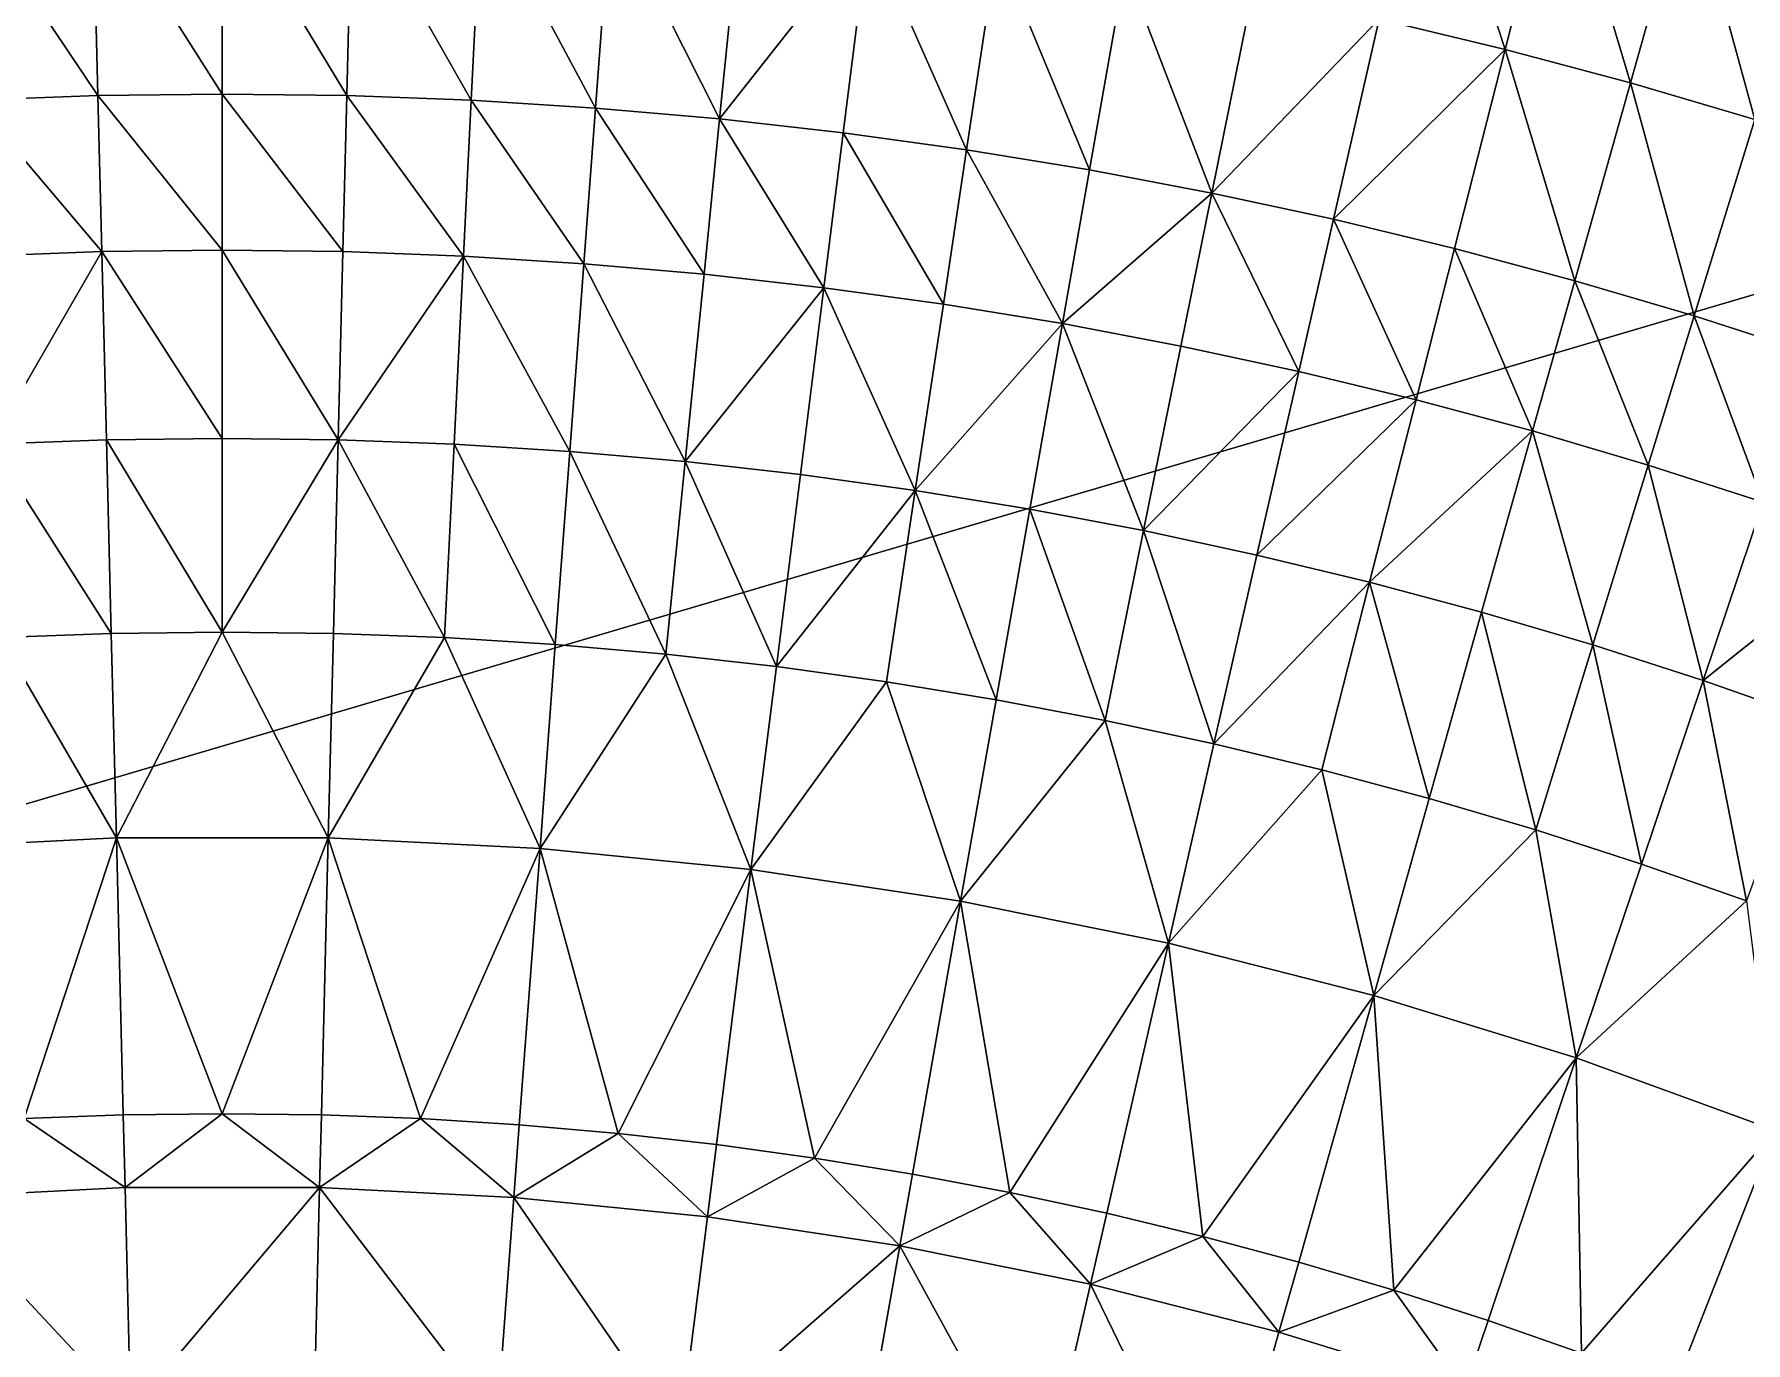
# Model space of a CAD drawing. Header units: millimetres. Extents: x -3250 to 8000, y -3250 to 3250.
# Drawn here: x -78 to 632, y 1555 to 2098 of the extents above; entities that cross this region are included whole.
import ezdxf

# ---------------------------------------------------------------- set-up
doc = ezdxf.new("R2010")
doc.units = ezdxf.units.MM
doc.header["$MEASUREMENT"] = 0
doc.layers.add('MESH_3D', color=2, linetype='CONTINUOUS')

msp = doc.modelspace()

# ---------------------------------------------------------------- linework, layer by layer
at = {"layer": 'MESH_3D'}
for points in [[(2150.48, 2436.79, 32500), (-3128.53, 880.23, 32500), (-2326.57, -2269.27, 32500)], [(2150.48, 2436.79, 32500), (-2269.27, 2326.57, 32500), (-3128.53, 880.23, 32500)], [(2150.48, 2436.79, 32500), (-2326.57, -2269.27, 32500), (3105.61, 957.95, 32500)], [(500.14, 2191.27, -547.31), (532.67, 2091.92, -630.5), (480.35, 2104.55, -630.5)], [(500.14, 2191.27, -547.31), (554.62, 2178.12, -547.31), (532.67, 2091.92, -630.5)], [(554.62, 2178.12, -547.31), (584.66, 2077.99, -630.5), (532.67, 2091.92, -630.5)], [(554.62, 2178.12, -547.31), (608.75, 2163.62, -547.31), (584.66, 2077.99, -630.5)], [(608.75, 2163.62, -547.31), (636.28, 2062.77, -630.5), (584.66, 2077.99, -630.5)], [(608.75, 2163.62, -547.31), (662.5, 2147.77, -547.31), (636.28, 2062.77, -630.5)], [(-107.6, 2155.99, -630.5), (-53.82, 2158, -630.5), (-51.69, 2072.73, -698.41)], [(-107.6, 2155.99, -630.5), (-51.69, 2072.73, -698.41), (-103.35, 2070.8, -698.41)], [(-53.82, 2158, -630.5), (0, 2158.67, -630.5), (0, 2073.37, -698.41)], [(-53.82, 2158, -630.5), (0, 2073.37, -698.41), (-51.69, 2072.73, -698.41)], [(0, 2158.67, -630.5), (51.69, 2072.73, -698.41), (0, 2073.37, -698.41)], [(0, 2158.67, -630.5), (53.82, 2158, -630.5), (51.69, 2072.73, -698.41)], [(53.82, 2158, -630.5), (103.35, 2070.8, -698.41), (51.69, 2072.73, -698.41)], [(53.82, 2158, -630.5), (107.6, 2155.99, -630.5), (103.35, 2070.8, -698.41)], [(107.6, 2155.99, -630.5), (154.94, 2067.58, -698.41), (103.35, 2070.8, -698.41)], [(107.6, 2155.99, -630.5), (161.32, 2152.64, -630.5), (154.94, 2067.58, -698.41)], [(161.32, 2152.64, -630.5), (206.44, 2063.07, -698.41), (154.94, 2067.58, -698.41)], [(161.32, 2152.64, -630.5), (214.93, 2147.94, -630.5), (206.44, 2063.07, -698.41)], [(214.93, 2147.94, -630.5), (268.42, 2141.92, -630.5), (206.44, 2063.07, -698.41)], [(268.42, 2141.92, -630.5), (257.81, 2057.28, -698.41), (206.44, 2063.07, -698.41)], [(268.42, 2141.92, -630.5), (309.02, 2050.22, -698.41), (257.81, 2057.28, -698.41)], [(268.42, 2141.92, -630.5), (321.73, 2134.56, -630.5), (309.02, 2050.22, -698.41)], [(321.73, 2134.56, -630.5), (360.04, 2041.88, -698.41), (309.02, 2050.22, -698.41)], [(321.73, 2134.56, -630.5), (374.85, 2125.88, -630.5), (360.04, 2041.88, -698.41)], [(374.85, 2125.88, -630.5), (410.83, 2032.27, -698.41), (360.04, 2041.88, -698.41)], [(374.85, 2125.88, -630.5), (427.73, 2115.87, -630.5), (410.83, 2032.27, -698.41)], [(427.73, 2115.87, -630.5), (480.35, 2104.55, -630.5), (410.83, 2032.27, -698.41)], [(480.35, 2104.55, -630.5), (461.37, 2021.39, -698.41), (410.83, 2032.27, -698.41)], [(480.35, 2104.55, -630.5), (532.67, 2091.92, -630.5), (461.37, 2021.39, -698.41)], [(532.67, 2091.92, -630.5), (511.62, 2009.26, -698.41), (461.37, 2021.39, -698.41)], [(532.67, 2091.92, -630.5), (561.55, 1995.88, -698.41), (511.62, 2009.26, -698.41)], [(532.67, 2091.92, -630.5), (584.66, 2077.99, -630.5), (561.55, 1995.88, -698.41)], [(584.66, 2077.99, -630.5), (611.14, 1981.26, -698.41), (561.55, 1995.88, -698.41)], [(584.66, 2077.99, -630.5), (636.28, 2062.77, -630.5), (611.14, 1981.26, -698.41)], [(-103.35, 2070.8, -698.41), (-51.69, 2072.73, -698.41), (-50.08, 2007.95, -744.25)], [(-103.35, 2070.8, -698.41), (-50.08, 2007.95, -744.25), (-100.12, 2006.07, -744.25)], [(-51.69, 2072.73, -698.41), (0, 2073.37, -698.41), (0, 2008.57, -744.25)], [(-51.69, 2072.73, -698.41), (0, 2008.57, -744.25), (-50.08, 2007.95, -744.25)], [(0, 2073.37, -698.41), (51.69, 2072.73, -698.41), (50.08, 2007.95, -744.25)], [(0, 2073.37, -698.41), (50.08, 2007.95, -744.25), (0, 2008.57, -744.25)], [(51.69, 2072.73, -698.41), (100.12, 2006.07, -744.25), (50.08, 2007.95, -744.25)], [(51.69, 2072.73, -698.41), (103.35, 2070.8, -698.41), (100.12, 2006.07, -744.25)], [(103.35, 2070.8, -698.41), (150.1, 2002.95, -744.25), (100.12, 2006.07, -744.25)], [(103.35, 2070.8, -698.41), (154.94, 2067.58, -698.41), (150.1, 2002.95, -744.25)], [(154.94, 2067.58, -698.41), (199.99, 1998.59, -744.25), (150.1, 2002.95, -744.25)], [(154.94, 2067.58, -698.41), (206.44, 2063.07, -698.41), (199.99, 1998.59, -744.25)], [(206.44, 2063.07, -698.41), (249.75, 1992.98, -744.25), (199.99, 1998.59, -744.25)], [(206.44, 2063.07, -698.41), (257.81, 2057.28, -698.41), (249.75, 1992.98, -744.25)], [(636.28, 2062.77, -630.5), (660.34, 1965.41, -698.41), (611.14, 1981.26, -698.41)], [(257.81, 2057.28, -698.41), (299.36, 1986.14, -744.25), (249.75, 1992.98, -744.25)], [(257.81, 2057.28, -698.41), (309.02, 2050.22, -698.41), (299.36, 1986.14, -744.25)], [(309.02, 2050.22, -698.41), (348.78, 1978.06, -744.25), (299.36, 1986.14, -744.25)], [(309.02, 2050.22, -698.41), (360.04, 2041.88, -698.41), (348.78, 1978.06, -744.25)], [(360.04, 2041.88, -698.41), (410.83, 2032.27, -698.41), (348.78, 1978.06, -744.25)], [(410.83, 2032.27, -698.41), (397.99, 1968.75, -744.25), (348.78, 1978.06, -744.25)], [(410.83, 2032.27, -698.41), (446.95, 1958.21, -744.25), (397.99, 1968.75, -744.25)], [(410.83, 2032.27, -698.41), (461.37, 2021.39, -698.41), (446.95, 1958.21, -744.25)], [(461.37, 2021.39, -698.41), (495.63, 1946.46, -744.25), (446.95, 1958.21, -744.25)], [(461.37, 2021.39, -698.41), (511.62, 2009.26, -698.41), (495.63, 1946.46, -744.25)], [(-100.12, 2006.07, -744.25), (-50.08, 2007.95, -744.25), (-96.22, 1927.98, -794.3)], [(-50.08, 2007.95, -744.25), (-48.13, 1929.78, -794.3), (-96.22, 1927.98, -794.3)], [(-50.08, 2007.95, -744.25), (0, 2008.57, -744.25), (0, 1930.38, -794.3)], [(-50.08, 2007.95, -744.25), (0, 1930.38, -794.3), (-48.13, 1929.78, -794.3)], [(0, 2008.57, -744.25), (48.13, 1929.78, -794.3), (0, 1930.38, -794.3)], [(0, 2008.57, -744.25), (50.08, 2007.95, -744.25), (48.13, 1929.78, -794.3)], [(50.08, 2007.95, -744.25), (100.12, 2006.07, -744.25), (48.13, 1929.78, -794.3)], [(100.12, 2006.07, -744.25), (96.22, 1927.98, -794.3), (48.13, 1929.78, -794.3)], [(100.12, 2006.07, -744.25), (144.26, 1924.98, -794.3), (96.22, 1927.98, -794.3)], [(100.12, 2006.07, -744.25), (150.1, 2002.95, -744.25), (144.26, 1924.98, -794.3)], [(511.62, 2009.26, -698.41), (544, 1933.5, -744.25), (495.63, 1946.46, -744.25)], [(511.62, 2009.26, -698.41), (561.55, 1995.88, -698.41), (544, 1933.5, -744.25)], [(150.1, 2002.95, -744.25), (192.2, 1920.79, -794.3), (144.26, 1924.98, -794.3)], [(150.1, 2002.95, -744.25), (199.99, 1998.59, -744.25), (192.2, 1920.79, -794.3)], [(199.99, 1998.59, -744.25), (249.75, 1992.98, -744.25), (192.2, 1920.79, -794.3)], [(249.75, 1992.98, -744.25), (240.03, 1915.4, -794.3), (192.2, 1920.79, -794.3)], [(249.75, 1992.98, -744.25), (287.71, 1908.82, -794.3), (240.03, 1915.4, -794.3)], [(249.75, 1992.98, -744.25), (299.36, 1986.14, -744.25), (287.71, 1908.82, -794.3)], [(561.55, 1995.88, -698.41), (592.04, 1919.34, -744.25), (544, 1933.5, -744.25)], [(561.55, 1995.88, -698.41), (611.14, 1981.26, -698.41), (592.04, 1919.34, -744.25)], [(299.36, 1986.14, -744.25), (348.78, 1978.06, -744.25), (287.71, 1908.82, -794.3)], [(348.78, 1978.06, -744.25), (335.21, 1901.05, -794.3), (287.71, 1908.82, -794.3)], [(348.78, 1978.06, -744.25), (382.5, 1892.1, -794.3), (335.21, 1901.05, -794.3)], [(348.78, 1978.06, -744.25), (397.99, 1968.75, -744.25), (382.5, 1892.1, -794.3)], [(611.14, 1981.26, -698.41), (639.7, 1903.98, -744.25), (592.04, 1919.34, -744.25)], [(611.14, 1981.26, -698.41), (660.34, 1965.41, -698.41), (639.7, 1903.98, -744.25)], [(397.99, 1968.75, -744.25), (446.95, 1958.21, -744.25), (382.5, 1892.1, -794.3)], [(446.95, 1958.21, -744.25), (429.55, 1881.98, -794.3), (382.5, 1892.1, -794.3)], [(446.95, 1958.21, -744.25), (495.63, 1946.46, -744.25), (429.55, 1881.98, -794.3)], [(495.63, 1946.46, -744.25), (476.34, 1870.69, -794.3), (429.55, 1881.98, -794.3)], [(495.63, 1946.46, -744.25), (544, 1933.5, -744.25), (476.34, 1870.69, -794.3)], [(544, 1933.5, -744.25), (522.82, 1858.23, -794.3), (476.34, 1870.69, -794.3)], [(544, 1933.5, -744.25), (568.99, 1844.62, -794.3), (522.82, 1858.23, -794.3)], [(544, 1933.5, -744.25), (592.04, 1919.34, -744.25), (568.99, 1844.62, -794.3)], [(-96.22, 1927.98, -794.3), (-48.13, 1929.78, -794.3), (-46.12, 1849.42, -840.76)], [(-96.22, 1927.98, -794.3), (-46.12, 1849.42, -840.76), (-92.21, 1847.7, -840.76)], [(-48.13, 1929.78, -794.3), (0, 1930.38, -794.3), (0, 1850, -840.76)], [(-48.13, 1929.78, -794.3), (0, 1850, -840.76), (-46.12, 1849.42, -840.76)], [(0, 1930.38, -794.3), (48.13, 1929.78, -794.3), (0, 1850, -840.76)], [(48.13, 1929.78, -794.3), (46.12, 1849.42, -840.76), (0, 1850, -840.76)], [(48.13, 1929.78, -794.3), (92.21, 1847.7, -840.76), (46.12, 1849.42, -840.76)], [(48.13, 1929.78, -794.3), (96.22, 1927.98, -794.3), (92.21, 1847.7, -840.76)], [(96.22, 1927.98, -794.3), (138.25, 1844.83, -840.76), (92.21, 1847.7, -840.76)], [(96.22, 1927.98, -794.3), (144.26, 1924.98, -794.3), (138.25, 1844.83, -840.76)], [(144.26, 1924.98, -794.3), (184.2, 1840.81, -840.76), (138.25, 1844.83, -840.76)], [(144.26, 1924.98, -794.3), (192.2, 1920.79, -794.3), (184.2, 1840.81, -840.76)], [(192.2, 1920.79, -794.3), (230.04, 1835.64, -840.76), (184.2, 1840.81, -840.76)], [(192.2, 1920.79, -794.3), (240.03, 1915.4, -794.3), (230.04, 1835.64, -840.76)], [(592.04, 1919.34, -744.25), (614.8, 1829.86, -794.3), (568.99, 1844.62, -794.3)], [(592.04, 1919.34, -744.25), (639.7, 1903.98, -744.25), (614.8, 1829.86, -794.3)], [(240.03, 1915.4, -794.3), (287.71, 1908.82, -794.3), (230.04, 1835.64, -840.76)], [(287.71, 1908.82, -794.3), (275.73, 1829.34, -840.76), (230.04, 1835.64, -840.76)], [(287.71, 1908.82, -794.3), (321.25, 1821.89, -840.76), (275.73, 1829.34, -840.76)], [(287.71, 1908.82, -794.3), (335.21, 1901.05, -794.3), (321.25, 1821.89, -840.76)], [(335.21, 1901.05, -794.3), (366.57, 1813.32, -840.76), (321.25, 1821.89, -840.76)], [(335.21, 1901.05, -794.3), (382.5, 1892.1, -794.3), (366.57, 1813.32, -840.76)], [(639.7, 1903.98, -744.25), (686.97, 1887.44, -744.25), (614.8, 1829.86, -794.3)], [(382.5, 1892.1, -794.3), (411.66, 1803.62, -840.76), (366.57, 1813.32, -840.76)], [(382.5, 1892.1, -794.3), (429.55, 1881.98, -794.3), (411.66, 1803.62, -840.76)], [(686.97, 1887.44, -744.25), (660.23, 1813.96, -794.3), (614.8, 1829.86, -794.3)], [(429.55, 1881.98, -794.3), (476.34, 1870.69, -794.3), (411.66, 1803.62, -840.76)], [(476.34, 1870.69, -794.3), (456.5, 1792.79, -840.76), (411.66, 1803.62, -840.76)], [(476.34, 1870.69, -794.3), (501.05, 1780.85, -840.76), (456.5, 1792.79, -840.76)], [(476.34, 1870.69, -794.3), (522.82, 1858.23, -794.3), (501.05, 1780.85, -840.76)], [(522.82, 1858.23, -794.3), (545.3, 1767.81, -840.76), (501.05, 1780.85, -840.76)], [(522.82, 1858.23, -794.3), (568.99, 1844.62, -794.3), (545.3, 1767.81, -840.76)], [(-131.9, 1760.15, -885.22), (-92.21, 1847.7, -840.76), (-44, 1764.53, -885.22)], [(-44, 1764.53, -885.22), (-92.21, 1847.7, -840.76), (-46.12, 1849.42, -840.76)], [(-44, 1764.53, -885.22), (-46.12, 1849.42, -840.76), (0, 1850, -840.76)], [(-44, 1764.53, -885.22), (0, 1850, -840.76), (44, 1764.53, -885.22)], [(44, 1764.53, -885.22), (0, 1850, -840.76), (46.12, 1849.42, -840.76)], [(44, 1764.53, -885.22), (46.12, 1849.42, -840.76), (92.21, 1847.7, -840.76)], [(44, 1764.53, -885.22), (92.21, 1847.7, -840.76), (131.9, 1760.15, -885.22)], [(131.9, 1760.15, -885.22), (92.21, 1847.7, -840.76), (138.25, 1844.83, -840.76)], [(131.9, 1760.15, -885.22), (138.25, 1844.83, -840.76), (184.2, 1840.81, -840.76)], [(131.9, 1760.15, -885.22), (184.2, 1840.81, -840.76), (219.48, 1751.38, -885.22)], [(219.48, 1751.38, -885.22), (184.2, 1840.81, -840.76), (230.04, 1835.64, -840.76)], [(568.99, 1844.62, -794.3), (589.2, 1753.67, -840.76), (545.3, 1767.81, -840.76)], [(568.99, 1844.62, -794.3), (614.8, 1829.86, -794.3), (589.2, 1753.67, -840.76)], [(219.48, 1751.38, -885.22), (230.04, 1835.64, -840.76), (275.73, 1829.34, -840.76)], [(219.48, 1751.38, -885.22), (275.73, 1829.34, -840.76), (306.5, 1738.27, -885.22)], [(306.5, 1738.27, -885.22), (275.73, 1829.34, -840.76), (321.25, 1821.89, -840.76)], [(614.8, 1829.86, -794.3), (632.74, 1738.43, -840.76), (589.2, 1753.67, -840.76)], [(614.8, 1829.86, -794.3), (660.23, 1813.96, -794.3), (632.74, 1738.43, -840.76)], [(306.5, 1738.27, -885.22), (321.25, 1821.89, -840.76), (366.57, 1813.32, -840.76)], [(306.5, 1738.27, -885.22), (366.57, 1813.32, -840.76), (392.77, 1720.83, -885.22)], [(392.77, 1720.83, -885.22), (366.57, 1813.32, -840.76), (411.66, 1803.62, -840.76)], [(392.77, 1720.83, -885.22), (411.66, 1803.62, -840.76), (456.5, 1792.79, -840.76)], [(392.77, 1720.83, -885.22), (456.5, 1792.79, -840.76), (478.06, 1699.11, -885.22)], [(478.06, 1699.11, -885.22), (456.5, 1792.79, -840.76), (501.05, 1780.85, -840.76)], [(478.06, 1699.11, -885.22), (501.05, 1780.85, -840.76), (545.3, 1767.81, -840.76)], [(-131.9, 1760.15, -885.22), (-44, 1764.53, -885.22), (-82.25, 1647.95, -939.08)], [(-44, 1764.53, -885.22), (-41.14, 1649.49, -939.08), (-82.25, 1647.95, -939.08)], [(-44, 1764.53, -885.22), (0, 1650, -939.08), (-41.14, 1649.49, -939.08)], [(-44, 1764.53, -885.22), (44, 1764.53, -885.22), (0, 1650, -939.08)], [(44, 1764.53, -885.22), (41.14, 1649.49, -939.08), (0, 1650, -939.08)], [(44, 1764.53, -885.22), (82.25, 1647.95, -939.08), (41.14, 1649.49, -939.08)], [(44, 1764.53, -885.22), (131.9, 1760.15, -885.22), (82.25, 1647.95, -939.08)], [(478.06, 1699.11, -885.22), (545.3, 1767.81, -840.76), (562.15, 1673.17, -885.22)], [(562.15, 1673.17, -885.22), (545.3, 1767.81, -840.76), (589.2, 1753.67, -840.76)], [(131.9, 1760.15, -885.22), (123.3, 1645.39, -939.08), (82.25, 1647.95, -939.08)], [(131.9, 1760.15, -885.22), (164.29, 1641.8, -939.08), (123.3, 1645.39, -939.08)], [(131.9, 1760.15, -885.22), (219.48, 1751.38, -885.22), (164.29, 1641.8, -939.08)], [(219.48, 1751.38, -885.22), (205.17, 1637.19, -939.08), (164.29, 1641.8, -939.08)], [(219.48, 1751.38, -885.22), (245.92, 1631.57, -939.08), (205.17, 1637.19, -939.08)], [(219.48, 1751.38, -885.22), (306.5, 1738.27, -885.22), (245.92, 1631.57, -939.08)], [(562.15, 1673.17, -885.22), (589.2, 1753.67, -840.76), (632.74, 1738.43, -840.76)], [(306.5, 1738.27, -885.22), (286.52, 1624.93, -939.08), (245.92, 1631.57, -939.08)], [(306.5, 1738.27, -885.22), (326.94, 1617.28, -939.08), (286.52, 1624.93, -939.08)], [(306.5, 1738.27, -885.22), (392.77, 1720.83, -885.22), (326.94, 1617.28, -939.08)], [(562.15, 1673.17, -885.22), (632.74, 1738.43, -840.76), (644.86, 1643.07, -885.22)], [(392.77, 1720.83, -885.22), (367.16, 1608.63, -939.08), (326.94, 1617.28, -939.08)], [(392.77, 1720.83, -885.22), (407.15, 1598.98, -939.08), (367.16, 1608.63, -939.08)], [(392.77, 1720.83, -885.22), (478.06, 1699.11, -885.22), (407.15, 1598.98, -939.08)], [(478.06, 1699.11, -885.22), (446.89, 1588.33, -939.08), (407.15, 1598.98, -939.08)], [(478.06, 1699.11, -885.22), (486.35, 1576.7, -939.08), (446.89, 1588.33, -939.08)], [(478.06, 1699.11, -885.22), (562.15, 1673.17, -885.22), (486.35, 1576.7, -939.08)], [(562.15, 1673.17, -885.22), (525.5, 1564.08, -939.08), (486.35, 1576.7, -939.08)], [(562.15, 1673.17, -885.22), (564.33, 1550.49, -939.08), (525.5, 1564.08, -939.08)], [(562.15, 1673.17, -885.22), (644.86, 1643.07, -885.22), (564.33, 1550.49, -939.08)], [(-40.38, 1619.28, -952.14), (-82.25, 1647.95, -939.08), (-41.14, 1649.49, -939.08)], [(-40.38, 1619.28, -952.14), (-41.14, 1649.49, -939.08), (0, 1650, -939.08)], [(-40.38, 1619.28, -952.14), (0, 1650, -939.08), (40.38, 1619.28, -952.14)], [(40.38, 1619.28, -952.14), (0, 1650, -939.08), (41.14, 1649.49, -939.08)], [(40.38, 1619.28, -952.14), (41.14, 1649.49, -939.08), (82.25, 1647.95, -939.08)], [(-121.05, 1615.25, -952.14), (-82.25, 1647.95, -939.08), (-40.38, 1619.28, -952.14)], [(40.38, 1619.28, -952.14), (82.25, 1647.95, -939.08), (121.05, 1615.25, -952.14)], [(121.05, 1615.25, -952.14), (82.25, 1647.95, -939.08), (123.3, 1645.39, -939.08)], [(121.05, 1615.25, -952.14), (123.3, 1645.39, -939.08), (164.29, 1641.8, -939.08)], [(121.05, 1615.25, -952.14), (164.29, 1641.8, -939.08), (201.41, 1607.21, -952.14)], [(201.41, 1607.21, -952.14), (164.29, 1641.8, -939.08), (205.17, 1637.19, -939.08)], [(644.86, 1643.07, -885.22), (602.81, 1535.94, -939.08), (564.33, 1550.49, -939.08)], [(644.86, 1643.07, -885.22), (640.92, 1520.44, -939.08), (602.81, 1535.94, -939.08)], [(201.41, 1607.21, -952.14), (205.17, 1637.19, -939.08), (245.92, 1631.57, -939.08)], [(201.41, 1607.21, -952.14), (245.92, 1631.57, -939.08), (281.27, 1595.17, -952.14)], [(281.27, 1595.17, -952.14), (245.92, 1631.57, -939.08), (286.52, 1624.93, -939.08)], [(281.27, 1595.17, -952.14), (286.52, 1624.93, -939.08), (326.94, 1617.28, -939.08)], [(-121.05, 1615.25, -952.14), (-40.38, 1619.28, -952.14), (-38.06, 1526.35, -989.8)], [(-121.05, 1615.25, -952.14), (-38.06, 1526.35, -989.8), (-114.1, 1522.55, -989.8)], [(-40.38, 1619.28, -952.14), (40.38, 1619.28, -952.14), (-38.06, 1526.35, -989.8)], [(40.38, 1619.28, -952.14), (38.06, 1526.35, -989.8), (-38.06, 1526.35, -989.8)], [(40.38, 1619.28, -952.14), (114.1, 1522.55, -989.8), (38.06, 1526.35, -989.8)], [(40.38, 1619.28, -952.14), (121.05, 1615.25, -952.14), (114.1, 1522.55, -989.8)], [(121.05, 1615.25, -952.14), (189.85, 1514.97, -989.8), (114.1, 1522.55, -989.8)], [(121.05, 1615.25, -952.14), (201.41, 1607.21, -952.14), (189.85, 1514.97, -989.8)], [(281.27, 1595.17, -952.14), (326.94, 1617.28, -939.08), (360.44, 1579.17, -952.14)], [(360.44, 1579.17, -952.14), (326.94, 1617.28, -939.08), (367.16, 1608.63, -939.08)], [(201.41, 1607.21, -952.14), (281.27, 1595.17, -952.14), (189.85, 1514.97, -989.8)], [(360.44, 1579.17, -952.14), (367.16, 1608.63, -939.08), (407.15, 1598.98, -939.08)], [(360.44, 1579.17, -952.14), (407.15, 1598.98, -939.08), (438.7, 1559.24, -952.14)], [(438.7, 1559.24, -952.14), (407.15, 1598.98, -939.08), (446.89, 1588.33, -939.08)], [(281.27, 1595.17, -952.14), (265.13, 1503.63, -989.8), (189.85, 1514.97, -989.8)], [(281.27, 1595.17, -952.14), (339.75, 1488.54, -989.8), (265.13, 1503.63, -989.8)], [(281.27, 1595.17, -952.14), (360.44, 1579.17, -952.14), (339.75, 1488.54, -989.8)], [(438.7, 1559.24, -952.14), (446.89, 1588.33, -939.08), (486.35, 1576.7, -939.08)], [(360.44, 1579.17, -952.14), (413.52, 1469.75, -989.8), (339.75, 1488.54, -989.8)], [(360.44, 1579.17, -952.14), (438.7, 1559.24, -952.14), (413.52, 1469.75, -989.8)], [(438.7, 1559.24, -952.14), (486.35, 1576.7, -939.08), (515.88, 1535.43, -952.14)], [(515.88, 1535.43, -952.14), (486.35, 1576.7, -939.08), (525.5, 1564.08, -939.08)], [(515.88, 1535.43, -952.14), (525.5, 1564.08, -939.08), (564.33, 1550.49, -939.08)], [(438.7, 1559.24, -952.14), (515.88, 1535.43, -952.14), (413.52, 1469.75, -989.8)]]:
    msp.add_3dface(points, dxfattribs=at)

doc.saveas('drawing.dxf')
